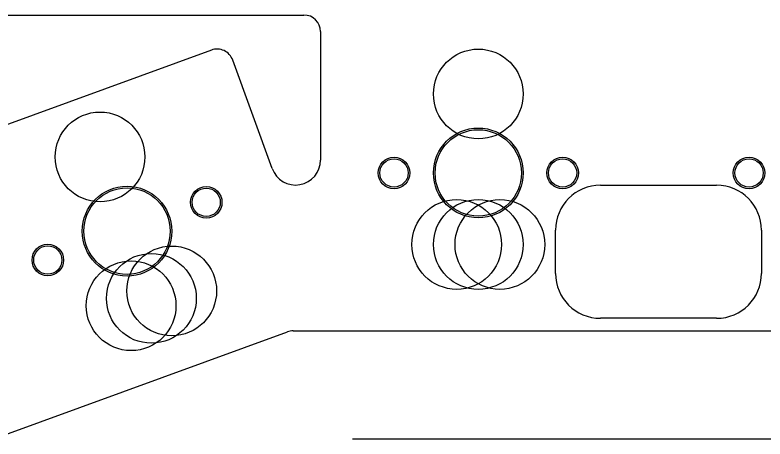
# Model space of a CAD drawing. Extents: x -14 to 315, y -179 to 16.
# Drawn here: x 191.01 to 236.16, y -92 to -66.5 of the extents above; entities that cross this region are included whole.
import ezdxf

# ---------------------------------------------------------------- set-up
doc = ezdxf.new("R2010")
doc.units = 0
doc.layers.add('BLACK', color=7, linetype='CONTINUOUS')

msp = doc.modelspace()

# ---------------------------------------------------------------- linework, layer by layer
at = {"layer": 'BLACK', "linetype": 'CONTINUOUS'}
for p, q in [((156.75, -66.5), (208.4, -66.5)), ((209.4, -67.5), (209.4, -75.225223)), ((202.831208, -68.60819), (154.487401, -86.203938)), ((206.49052, -75.738244), (204.112915, -69.205843)), ((226.25, -76.74), (233.249988, -76.74)), ((223.55, -82.051372), (223.55, -79.44)), ((235.95, -79.44), (235.95, -82.04)), ((233.25, -84.74), (226.25, -84.74)), ((157.182952, -103.842835), (207.413788, -85.560263)), ((207.755814, -85.5), (251.15, -85.5)), ((211.333601, -92), (252.15, -92))]:
    msp.add_line(p, q, dxfattribs=at)
at = {"layer": 'BLACK'}
for centre, radius in [((218.9, -71.25), 2.7), ((196.125404, -75.03646), 2.7), ((218.9, -76), 2.7), ((218.9, -76), 2.6), ((213.825, -76), 0.95), ((213.825, -76), 0.85), ((223.975, -76), 0.95), ((223.975, -76), 0.85), ((235.2, -76), 0.95), ((235.2, -76), 0.85), ((197.75, -79.5), 2.7), ((197.75, -79.5), 2.6), ((202.51894, -77.764248), 0.95), ((202.51894, -77.764248), 0.85), ((217.6, -80.3), 2.7), ((218.9, -80.3), 2.7), ((220.2, -80.3), 2.7), ((192.98106, -81.235752), 0.95), ((192.98106, -81.235752), 0.85), ((200.442287, -83.096052), 2.7), ((199.220687, -83.540678), 2.7), ((197.999086, -83.985304), 2.7)]:
    msp.add_circle(centre, radius, dxfattribs=at)
for centre, radius, start, end in [((208.4, -67.5), 1, 0, 90), ((203.1732, -69.5478), 0.999913, 19.9961618, 110.0001038), ((207.9, -75.2253), 1.5, -160.0023248, 0.0029412), ((226.25, -79.44), 2.7, 90, 180), ((233.25, -79.44), 2.7, 0, 90), ((226.25, -82.04), 2.7, -180, -90), ((233.25, -82.04), 2.7, -90, 0), ((207.7554, -86.4985), 0.998493, 89.9762439, 110.0065601)]:
    msp.add_arc(centre, radius, start, end, dxfattribs=at)

doc.saveas('drawing.dxf')
